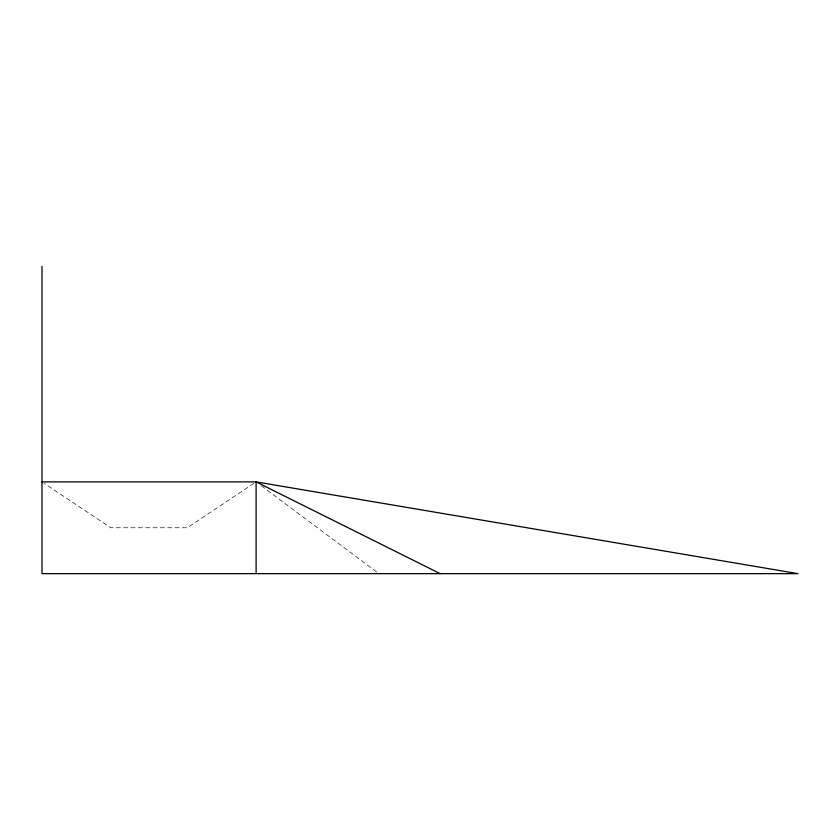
<?xml version="1.0" encoding="UTF-8"?>
<svg xmlns="http://www.w3.org/2000/svg" width="840" height="840" viewBox="0 0 840 840"><rect width="100%" height="100%" fill="white"/><g stroke="black" fill="none" stroke-linecap="round" stroke-linejoin="round"><path stroke-width="0.63" stroke-dasharray="4.2 3.15" d="M253.953 483.315L187.288 527.762L110.817 527.762L44.152 483.315M261.356 485.804L376.751 572.072"/><path stroke-width="1.26" d="M42 481.887L256.106 481.887L798 573.647L42 573.647L42 266.353M440.139 573.647L256.106 481.887L256.106 573.647"/></g></svg>
